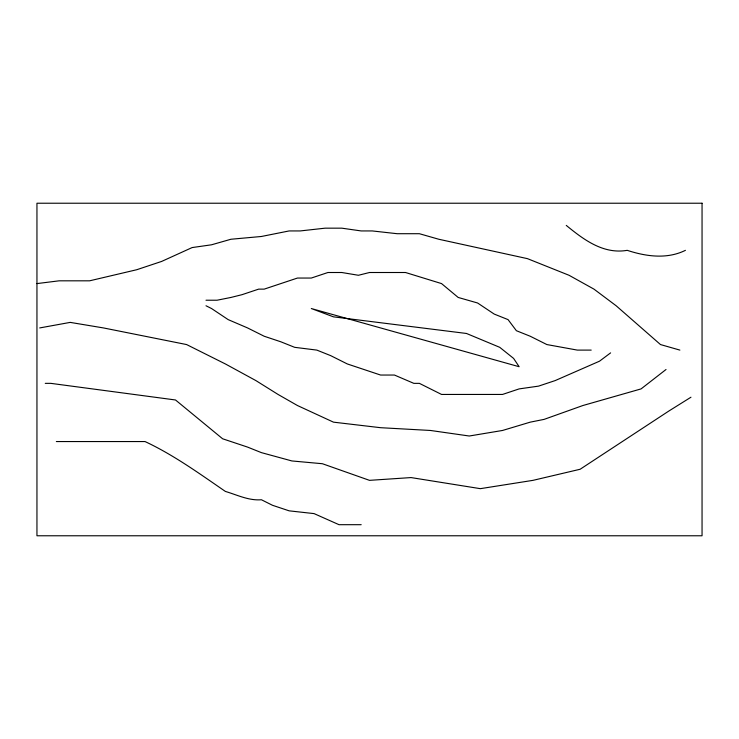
<?xml version="1.0" encoding="UTF-8"?>
<svg xmlns="http://www.w3.org/2000/svg" width="739" height="739" viewBox="0 0 739 739"><rect width="100%" height="100%" fill="white"/><g stroke="black" fill="none" stroke-linecap="round" stroke-linejoin="round"><path stroke-width="1.11" d="M610.599 352.873L599.514 361.186L555.174 380.585L538.546 386.127L519.147 388.899L502.52 394.441L441.553 394.441L419.382 383.356L413.84 383.356L394.441 375.042L380.585 375.042L347.33 363.957L330.702 355.644L316.846 350.101L294.676 347.33L280.82 341.787L264.192 336.245L247.565 327.931L228.166 319.618L211.539 308.532L205.996 305.761M666.024 369.5L641.082 388.899L582.886 405.526L544.089 419.382L530.232 422.154L502.52 430.467L469.265 436.01L430.467 430.467L380.585 427.696L333.474 422.154L297.447 405.526L278.049 394.441L255.879 380.585L225.395 363.957L186.597 344.559L103.46 327.931L70.205 322.389L39.721 327.931M690.965 397.212L668.795 411.069L580.115 469.265L533.004 480.35L480.35 488.664L411.069 477.579L369.5 480.35L322.389 463.722L291.905 460.951L261.421 452.637L247.565 447.095L222.624 438.781L175.512 399.984L50.806 383.356L45.264 383.356M685.423 250.336C667.003 259.444 646.052 256.507 627.226 250.336C603.357 254.484 583.653 239.648 566.259 225.395M36.95 283.591L59.12 280.82L89.604 280.82L136.715 269.735L161.656 261.421L192.14 247.565L211.539 244.794L230.938 239.251L261.421 236.48L289.134 230.938L300.219 230.938L325.16 228.166L341.787 228.166L361.186 230.938L372.271 230.938L397.212 233.709L419.382 233.709L438.781 239.251L527.461 258.65L569.03 275.277L593.971 289.134L616.141 305.761L660.481 344.559L679.88 350.101M205.996 300.219L217.081 300.219L230.938 297.447L242.022 294.676L258.65 289.134L264.192 289.134L297.447 278.049L311.304 278.049L327.931 272.506L341.787 272.506L358.415 275.277L369.5 272.506L405.526 272.506L441.553 283.591L458.18 297.447L477.579 302.99L494.206 314.075L508.062 319.618L516.376 330.702L530.232 336.245L546.86 344.559L577.344 350.101L591.2 350.101M56.349 441.553L145.029 441.553C173.656 454.938 199.438 473.625 225.395 491.435C237.164 494.908 248.84 500.839 261.421 499.749L272.506 505.291L289.134 510.834L314.075 513.605L339.016 524.69L361.186 524.69M702.05 203.225L36.95 203.225L36.95 535.775L702.05 535.775L702.05 203.225M466.494 333.474L333.474 316.846L311.304 308.532L519.147 366.729L513.605 358.415L499.749 347.33L466.494 333.474"/></g></svg>
